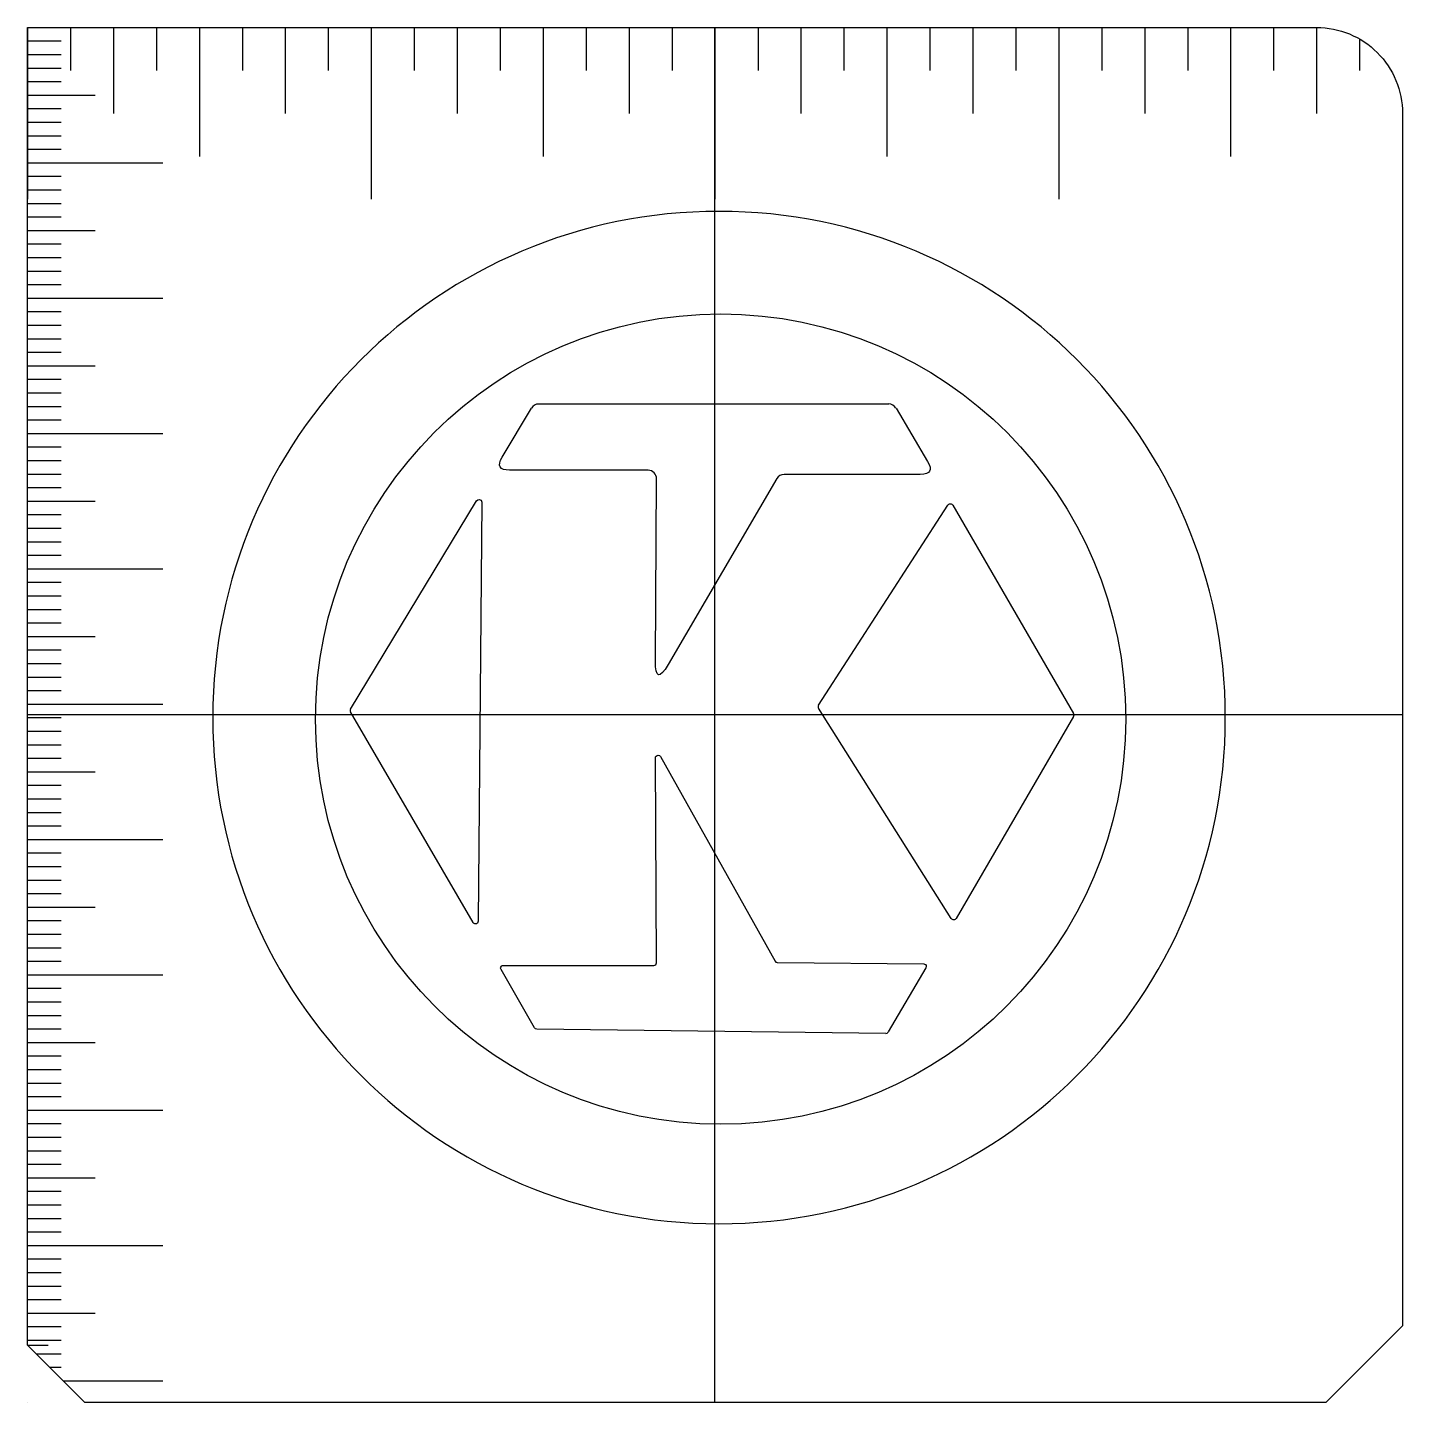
# Model space of a CAD drawing. Header units: millimetres. Extents: x 17 to 118, y -83 to 19.
import ezdxf

# ---------------------------------------------------------------- set-up
doc = ezdxf.new("R2010")
doc.units = ezdxf.units.MM
doc.layers.get('0').update_dxf_attribs({"linetype": 'CONTINUOUS'})

msp = doc.modelspace()

# ---------------------------------------------------------------- linework, layer by layer
for p, q in [((16.78, 18.84), (16.78, 6.14)), ((16.78, 18.84), (19.28, 18.84)), ((16.78, 18.84), (21.78, 18.84)), ((16.78, 18.84), (26.78, 18.84)), ((19.96, 18.84), (19.96, 15.66)), ((23.13, 18.84), (23.13, 12.49)), ((26.31, 18.84), (26.31, 15.66)), ((29.48, 18.84), (29.48, 9.31)), ((32.66, 18.84), (32.66, 15.66)), ((35.83, 18.84), (35.83, 12.49)), ((39.01, 18.84), (39.01, 15.66)), ((42.18, 18.84), (42.18, 6.14)), ((45.36, 18.84), (45.36, 15.66)), ((48.53, 18.84), (48.53, 12.49)), ((51.71, 18.84), (51.71, 15.66)), ((54.88, 18.84), (54.88, 9.31)), ((58.06, 18.84), (58.06, 15.66)), ((61.23, 18.84), (61.23, 12.49)), ((64.41, 18.84), (64.41, 15.66)), ((67.58, -82.76), (67.58, 18.84)), ((67.58, 18.84), (67.58, 6.14)), ((70.76, 18.84), (70.76, 15.66)), ((73.93, 18.84), (73.93, 12.49)), ((77.11, 18.84), (77.11, 15.66)), ((80.28, 18.84), (80.28, 9.31)), ((83.46, 18.84), (83.46, 15.66)), ((86.63, 18.84), (86.63, 12.49)), ((89.81, 18.84), (89.81, 15.66)), ((92.98, 18.84), (92.98, 6.14)), ((96.16, 18.84), (96.16, 15.66)), ((99.33, 18.84), (99.33, 12.49)), ((102.51, 18.84), (102.51, 15.66)), ((105.68, 18.84), (105.68, 9.31)), ((108.86, 18.84), (108.86, 15.66)), ((112.03, 18.84), (112.03, 12.49)), ((16.78, 17.84), (19.28, 17.84)), ((115.21, 17.99), (115.21, 15.66)), ((16.78, 16.84), (19.28, 16.84)), ((16.78, 15.84), (19.28, 15.84)), ((16.78, 14.84), (19.28, 14.84)), ((16.78, 13.84), (21.78, 13.84)), ((16.78, 12.84), (19.28, 12.84)), ((118.38, 12.49), (118.38, 9.31)), ((118.38, 12.49), (118.38, 6.14)), ((16.78, 11.84), (19.28, 11.84)), ((16.78, 10.84), (19.28, 10.84)), ((16.78, 9.84), (19.28, 9.84)), ((16.78, 8.84), (26.78, 8.84)), ((16.78, 7.84), (19.28, 7.84)), ((16.78, 6.84), (19.28, 6.84)), ((16.78, 5.84), (19.28, 5.84)), ((16.78, 4.84), (19.28, 4.84)), ((16.78, 3.84), (21.78, 3.84)), ((16.78, 2.84), (19.28, 2.84)), ((16.78, 1.84), (19.28, 1.84)), ((16.78, 0.84), (19.28, 0.84)), ((16.78, -0.16), (19.28, -0.16)), ((16.78, -1.16), (26.78, -1.16)), ((16.78, -2.16), (19.28, -2.16)), ((16.78, -3.16), (19.28, -3.16)), ((16.78, -4.16), (19.28, -4.16)), ((16.78, -5.16), (19.28, -5.16)), ((16.78, -6.16), (21.78, -6.16)), ((16.78, -7.16), (19.28, -7.16)), ((16.78, -8.16), (19.28, -8.16)), ((54.56, -8.98), (80.42, -8.98)), ((16.78, -9.16), (19.28, -9.16)), ((51.86, -12.92), (54.02, -9.29)), ((80.96, -9.29), (83.29, -13.24)), ((16.78, -10.16), (19.28, -10.16)), ((16.78, -11.16), (26.78, -11.16)), ((16.78, -12.16), (19.28, -12.16)), ((16.78, -13.16), (19.28, -13.16)), ((16.78, -14.16), (19.28, -14.16)), ((62.63, -13.87), (52.4, -13.87)), ((62.64, -13.87), (62.63, -13.87)), ((62.64, -13.87), (62.64, -13.87)), ((82.75, -14.19), (72.69, -14.19)), ((16.78, -15.16), (19.28, -15.16)), ((63.18, -27.98), (63.26, -14.51)), ((72.15, -14.5), (64.12, -28.24)), ((16.78, -16.16), (21.78, -16.16)), ((40.64, -31.53), (49.97, -16.13)), ((50.35, -16.24), (50.08, -47.19)), ((16.78, -17.16), (19.28, -17.16)), ((75.24, -31.24), (84.79, -16.46)), ((85.16, -16.47), (85.16, -16.47)), ((85.16, -16.47), (94.08, -31.85)), ((16.78, -18.16), (19.28, -18.16)), ((16.78, -19.16), (19.28, -19.16)), ((16.78, -20.16), (19.28, -20.16)), ((16.78, -21.16), (26.78, -21.16)), ((16.78, -22.16), (19.28, -22.16)), ((16.78, -23.16), (19.28, -23.16)), ((16.78, -24.16), (19.28, -24.16)), ((16.78, -25.16), (19.28, -25.16)), ((16.78, -26.16), (21.78, -26.16)), ((16.78, -27.16), (19.28, -27.16)), ((16.78, -28.16), (19.28, -28.16)), ((16.78, -29.16), (19.28, -29.16)), ((16.78, -30.16), (19.28, -30.16)), ((16.78, -31.16), (26.78, -31.16)), ((85.04, -47), (75.24, -31.47)), ((118.38, -31.96), (16.78, -31.96)), ((16.78, -32.16), (19.28, -32.16)), ((49.7, -47.29), (40.64, -31.74)), ((94.08, -32.07), (85.41, -46.99)), ((105.29, -32.16), (105.29, -32.16)), ((16.78, -33.16), (19.28, -33.16)), ((16.78, -34.16), (19.28, -34.16)), ((16.78, -35.16), (19.28, -35.16)), ((63.26, -50.28), (63.18, -35.13)), ((63.55, -35.04), (72.02, -50.15)), ((16.78, -36.16), (21.78, -36.16)), ((16.78, -37.16), (19.28, -37.16)), ((16.78, -38.16), (19.28, -38.16)), ((16.78, -39.16), (19.28, -39.16)), ((16.78, -40.16), (19.28, -40.16)), ((16.78, -41.16), (26.78, -41.16)), ((16.78, -42.16), (19.28, -42.16)), ((16.78, -43.16), (19.28, -43.16)), ((16.78, -44.16), (19.28, -44.16)), ((16.78, -45.16), (19.28, -45.16)), ((16.78, -46.16), (21.78, -46.16)), ((16.78, -47.16), (19.28, -47.16)), ((49.7, -47.29), (49.7, -47.29)), ((16.78, -48.16), (19.28, -48.16)), ((16.78, -49.16), (19.28, -49.16)), ((16.78, -50.16), (19.28, -50.16)), ((54.25, -55.08), (51.77, -50.77)), ((51.94, -50.47), (63.06, -50.47)), ((72.19, -50.25), (83, -50.35)), ((83.17, -50.64), (80.38, -55.38)), ((83.17, -50.64), (83.17, -50.64)), ((16.78, -51.16), (26.78, -51.16)), ((16.78, -52.16), (19.28, -52.16)), ((16.78, -53.16), (19.28, -53.16)), ((16.78, -54.16), (19.28, -54.16)), ((16.78, -55.16), (19.28, -55.16)), ((80.21, -55.49), (54.42, -55.17)), ((16.78, -56.16), (21.78, -56.16)), ((16.78, -57.16), (19.28, -57.16)), ((16.78, -58.16), (19.28, -58.16)), ((16.78, -59.16), (19.28, -59.16)), ((16.78, -60.16), (19.28, -60.16)), ((16.78, -61.16), (26.78, -61.16)), ((16.78, -62.16), (19.28, -62.16)), ((16.78, -63.16), (19.28, -63.16)), ((16.78, -64.16), (19.28, -64.16)), ((16.78, -65.16), (19.28, -65.16)), ((16.78, -66.16), (21.78, -66.16)), ((16.78, -67.16), (19.28, -67.16)), ((16.78, -68.16), (19.28, -68.16)), ((16.78, -69.16), (19.28, -69.16)), ((16.78, -70.16), (19.28, -70.16)), ((16.78, -71.16), (26.78, -71.16)), ((16.78, -72.16), (19.28, -72.16)), ((16.78, -73.16), (19.28, -73.16)), ((16.78, -74.16), (19.28, -74.16)), ((16.78, -75.16), (19.28, -75.16)), ((16.78, -76.16), (21.78, -76.16)), ((16.78, -77.16), (19.28, -77.16)), ((16.78, -78.16), (19.28, -78.16)), ((16.78, -78.52), (18.31, -78.52)), ((17.42, -79.16), (19.28, -79.16)), ((18.42, -80.16), (19.28, -80.16)), ((19.42, -81.16), (26.78, -81.16)), ((112.72, -82.76), (110.38, -82.76))]:
    msp.add_line(p, q)
msp.add_lwpolyline([(16.78, -78.52), (16.78, 18.84), (112.03, 18.84, -0.414214), (118.38, 12.49), (118.38, -77.11), (112.72, -82.76), (21.02, -82.76)], format="xyb", close=True)
msp.add_arc((16.78, -82.76), 0.001, 180, 270)
for centre, major_axis, ratio, start_param, end_param in [((54.56, -9.61), (0.53, 0.336), 0.990331, 1.000351, 2.042993), ((80.42, -9.6), (0.536, -0.32), 0.986929, 1.067223, 2.115095), ((72.68, -14.8), (0.546, 0.298), 0.982642, 1.063463, 2.115669), ((75.39, -31.35), (0.017, 0.201), 0.928111, 1.067559, 2.262993), ((40.81, -31.63), (0.018, 0.197), 0.97527, 1.108205, 2.218701), ((93.91, -31.96), (-0.004, 0.207), 0.964981, 4.148132, 5.23966), ((72.19, -50.05), (0.142, 0.141), 0.98222, 2.864943, 3.917879), ((80.21, -55.3), (0.175, 0.077), 0.981721, 4.287807, 5.370854)]:
    msp.add_ellipse(centre, major_axis=major_axis, ratio=ratio, start_param=start_param, end_param=end_param)
for points, knots in [([(105.29, -32.16), (105.29, -52.81), (88.53, -69.56), (47.22, -69.56), (30.47, -52.81), (30.47, -32.16), (30.47, -11.5), (47.22, 5.25), (88.53, 5.25), (105.29, -11.5), (105.29, -32.16)], [0, 0, 0, 0, 0.2, 0.2, 0.4, 0.4, 0.4, 0.6, 0.6, 0.8, 0.8, 0.8, 0.8]), ([(97.93, -32.27), (97.93, -15.74), (84.53, -2.33), (68, -2.33), (51.47, -2.33), (38.06, -15.74), (38.06, -32.27), (38.06, -48.8), (51.47, -62.21), (68, -62.21), (84.53, -62.21), (97.93, -48.8), (97.93, -32.27)], [0, 0, 0, 0, 0.25, 0.25, 0.25, 0.5, 0.5, 0.5, 0.75, 0.75, 0.75, 1, 1, 1, 1]), ([(49.97, -16.13), (50.01, -16.08), (50.08, -16.04), (50.15, -16.04), (50.26, -16.04), (50.35, -16.13), (50.35, -16.24)], [0.3636364, 0.3636364, 0.3636364, 0.3636364, 0.4545455, 0.4545455, 0.4545455, 0.5454545, 0.5454545, 0.5454545, 0.5454545]), ([(84.79, -16.46), (84.83, -16.4), (84.9, -16.36), (84.97, -16.36), (85.05, -16.36), (85.12, -16.4), (85.16, -16.47)], [0.7692308, 0.7692308, 0.7692308, 0.7692308, 0.8461538, 0.8461538, 0.8461538, 0.9230769, 0.9230769, 0.9230769, 0.9230769]), ([(63.18, -35.13), (63.18, -35.03), (63.27, -34.94), (63.38, -34.94), (63.45, -34.94), (63.51, -34.98), (63.55, -35.04)], [0.6, 0.6, 0.6, 0.6, 0.65, 0.65, 0.65, 0.7, 0.7, 0.7, 0.7]), ([(50.08, -47.19), (50.08, -47.19), (50.08, -47.2), (50.08, -47.2), (50.08, -47.31), (49.99, -47.4), (49.88, -47.4), (49.81, -47.4), (49.74, -47.36), (49.7, -47.29)], [0.6363636, 0.6363636, 0.6363636, 0.6363636, 0.7272727, 0.7272727, 0.7272727, 0.8181818, 0.8181818, 0.8181818, 0.9090909, 0.9090909, 0.9090909, 0.9090909]), ([(85.41, -46.99), (85.37, -47.06), (85.3, -47.1), (85.22, -47.1), (85.15, -47.1), (85.08, -47.06), (85.04, -47)], [0.3076923, 0.3076923, 0.3076923, 0.3076923, 0.3846154, 0.3846154, 0.3846154, 0.4615385, 0.4615385, 0.4615385, 0.4615385]), ([(51.77, -50.77), (51.75, -50.74), (51.74, -50.71), (51.74, -50.67), (51.74, -50.56), (51.83, -50.47), (51.93, -50.47), (51.94, -50.47), (51.94, -50.47), (51.94, -50.47)], [0.3, 0.3, 0.3, 0.3, 0.35, 0.35, 0.35, 0.4, 0.4, 0.4, 0.45, 0.45, 0.45, 0.45]), ([(83, -50.35), (83.1, -50.35), (83.19, -50.44), (83.19, -50.54), (83.19, -50.58), (83.18, -50.61), (83.17, -50.64)], [0.85, 0.85, 0.85, 0.85, 0.9, 0.9, 0.9, 0.95, 0.95, 0.95, 0.95]), ([(54.42, -55.17), (54.42, -55.17), (54.42, -55.17), (54.42, -55.17), (54.35, -55.17), (54.29, -55.13), (54.25, -55.08)], [0.15, 0.15, 0.15, 0.15, 0.2, 0.2, 0.2, 0.25, 0.25, 0.25, 0.25])]:
    msp.add_open_spline(points, degree=3, knots=knots)
for points in [[(52.4, -13.87), (51.66, -13.87), (51.48, -13.56), (51.86, -12.92)], [(63.26, -14.52), (63.26, -14.17), (62.99, -13.88), (62.64, -13.87)], [(83.29, -13.24), (83.67, -13.87), (83.49, -14.19), (82.75, -14.19)], [(63.26, -14.51), (63.26, -14.52), (63.26, -14.52), (63.26, -14.52)], [(64.12, -28.24), (63.48, -29.32), (63.17, -29.24), (63.18, -27.98)], [(63.06, -50.47), (63.17, -50.47), (63.26, -50.39), (63.26, -50.28)]]:
    msp.add_open_spline(points, degree=3)

doc.saveas('drawing.dxf')
